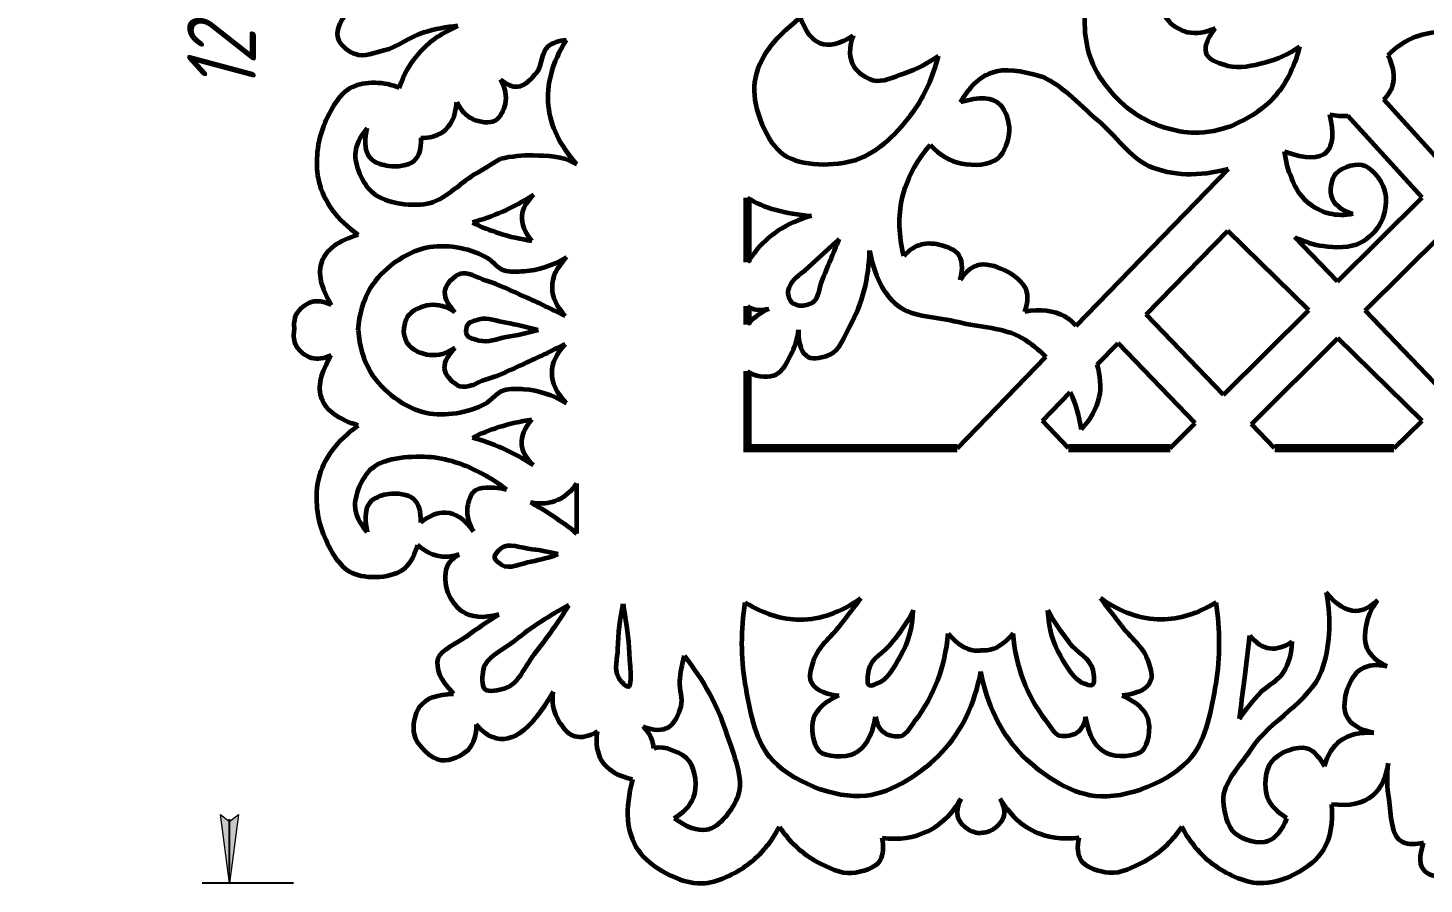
# Model space of a CAD drawing. Header units: millimetres. Extents: x -446 to 69, y -171 to 180.
# Drawn here: x -121.1 to -19.6, y -72 to -9.8 of the extents above; entities that cross this region are included whole.
import ezdxf

# ---------------------------------------------------------------- set-up
doc = ezdxf.new("R2010")
doc.units = ezdxf.units.MM
doc.linetypes.add('K5LT32776', pattern=[0])
doc.linetypes.add('K5LT_THIN', pattern=[0])
doc.styles.add('KDIMTEXTSTYLE', font='GOST_AU.SHX', dxfattribs={"width": 0.96, "oblique": 15, "height": 5})
doc.dimstyles.new('KDIMSTYLE (1.00)', dxfattribs={"dimtxt": 5, "dimasz": 1, "dimexe": 2, "dimexo": 0, "dimgap": 1, "dimtad": 1, "dimtxsty": 'KDIMTEXTSTYLE', "dimsah": 1, "dimcen": 0, "dimdle": 1, "dimadec": 0, "dimazin": 0, "dimtfac": 0.667, "dimtmove": 0, "dimatfit": 3, "dimfxl": 1, "dimtvp": 1, "dimtolj": 1, "dimtzin": 0, "dimarcsym": 0})

# ---------------------------------------------------------------- blocks, each defined once
blk = doc.blocks.new('KDIMARROW_01')
blk.add_hatch(color=0).paths.add_polyline_path([(0, 0), (-5, 0.66), (-4.5, 0), (-5, -0.66)])
at = {"color": 0, "linetype": 'K5LT_THIN', "lineweight": 18}
for p, q in [((-4.5, 0), (-5, 0.66)), ((-5, 0.66), (0, 0)), ((0, 0), (-5, -0.66)), ((-5, -0.66), (-4.5, 0)), ((0, 0), (-1, 0))]:
    blk.add_line(p, q, dxfattribs=at)

msp = doc.modelspace()

# ---------------------------------------------------------------- linework, layer by layer
at = {"color": 30, "linetype": 'K5LT32776', "lineweight": 60, "true_color": 0xff8000}
for p, q in [((-18.318, -19.633), (-22.547, -14.964)), ((-19.769, -22.081), (-25.174, -16.159)), ((-44.921, -31.418), (-33.838, -20)), ((-25.921, -28.204), (-19.769, -22.081)), ((-39.835, -30.598), (-33.89, -24.511)), ((-27.998, -30.271), (-33.89, -24.511)), ((-25.921, -28.204), (-29.018, -24.972)), ((-23.896, -30.317), (-18.318, -24.748)), ((-34.204, -36.447), (-27.998, -30.271)), ((-18.318, -36.137), (-23.896, -30.317)), ((-34.204, -36.447), (-39.835, -30.598)), ((-32.161, -38.569), (-25.903, -32.321)), ((-19.77, -38.317), (-25.903, -32.321)), ((-43.385, -34.233), (-41.869, -32.681)), ((-36.271, -38.504), (-41.869, -32.681)), ((-53.548, -40.306), (-47.119, -33.683)), ((-47.373, -38.316), (-45.353, -36.248)), ((-45.486, -40.306), (-47.373, -38.316)), ((-38.082, -40.306), (-36.271, -38.504)), ((-30.489, -40.306), (-32.161, -38.569)), ((-21.806, -40.306), (-19.77, -38.317)), ((-81.238, -46.508), (-81.238, -42.887))]:
    msp.add_line(p, q, dxfattribs=at)
at = {"color": 30, "linetype": 'K5LT32776', "true_color": 0xff8000, "const_width": 0.6}
for points in [[(-68.811, -26.795), (-68.811, -22.107)], [(-68.811, -31.33), (-68.811, -29.969)], [(-53.548, -40.306), (-68.811, -40.306), (-68.811, -34.707)], [(-38.082, -40.306), (-45.486, -40.306)], [(-21.806, -40.306), (-30.489, -40.306)]]:
    msp.add_lwpolyline(points, dxfattribs=at)
at = {"color": 30, "linetype": 'K5LT32776', "lineweight": 60, "true_color": 0xff8000}
for points, knots in [([(-28.687, -11.15), (-29.067, -12.684), (-29.713, -13.94), (-30.625, -14.92), (-31.894, -16.282), (-34.131, -17.336), (-35.976, -17.397), (-37.407, -17.445), (-39.135, -16.919), (-40.38, -16.158), (-41.82, -15.278), (-43.196, -13.682), (-43.803, -12.119), (-44.36, -10.687), (-44.401, -9.023), (-44.126, -7.276)], [0, 0, 0, 0, 1, 1, 1, 2, 2, 2, 3, 3, 3, 4, 4, 4, 5, 5, 5, 5]), ([(-34.81, -9.786), (-35.525, -10.134), (-36.193, -10.234), (-36.815, -10.086), (-37.291, -9.972), (-37.843, -9.669), (-38.161, -9.308), (-38.593, -8.818), (-38.781, -8.141), (-38.736, -7.276)], [0, 0, 0, 0, 1, 1, 1, 2, 2, 2, 3, 3, 3, 3]), ([(-89.871, -9.621), (-90.727, -9.698), (-91.557, -9.859), (-92.36, -10.104), (-93.364, -10.409), (-94.234, -11.157), (-95.248, -11.413), (-95.918, -11.582), (-96.722, -11.901), (-97.326, -11.683), (-97.768, -11.523), (-98.334, -11.097), (-98.51, -10.706), (-98.775, -10.119), (-98.547, -9.385), (-97.825, -8.504)], [0, 0, 0, 0, 1, 1, 1, 2, 2, 2, 3, 3, 3, 4, 4, 4, 5, 5, 5, 5]), ([(-64.956, -9.036), (-67.097, -10.606), (-68.222, -12.27), (-68.332, -14.027), (-68.43, -15.604), (-67.44, -18.104), (-66.177, -18.983), (-64.94, -19.843), (-62.455, -19.844), (-60.899, -19.342), (-59.31, -18.829), (-57.798, -17.283), (-56.77, -15.859), (-55.923, -14.685), (-55.312, -13.333), (-54.938, -11.801)], [0, 0, 0, 0, 1, 1, 1, 2, 2, 2, 3, 3, 3, 4, 4, 4, 5, 5, 5, 5]), ([(-64.956, -9.036), (-64.619, -10.022), (-64.146, -10.63), (-63.538, -10.862), (-62.893, -11.107), (-62.095, -10.928), (-61.144, -10.323)], [0, 0, 0, 0, 1, 1, 1, 2, 2, 2, 2]), ([(-94.15, -14.142), (-93.792, -13.103), (-93.273, -12.215), (-92.594, -11.476), (-91.869, -10.687), (-90.961, -10.069), (-89.871, -9.621)], [0, 0, 0, 0, 1, 1, 1, 2, 2, 2, 2]), ([(-28.687, -11.15), (-29.49, -11.686), (-30.334, -12.07), (-31.219, -12.3), (-32.069, -12.521), (-33.055, -12.761), (-33.882, -12.539), (-34.416, -12.396), (-35.211, -12.13), (-35.408, -11.731), (-35.641, -11.262), (-35.441, -10.614), (-34.81, -9.786)], [0, 0, 0, 0, 1, 1, 1, 2, 2, 2, 3, 3, 3, 4, 4, 4, 4]), ([(-22.24, -11.756), (-21.633, -11.122), (-20.954, -10.665), (-20.204, -10.385), (-19.619, -10.166), (-18.99, -10.056), (-18.318, -10.052)], [0, 0, 0, 0, 1, 1, 1, 2, 2, 2, 2]), ([(-86.769, -13.512), (-86.329, -13.879), (-85.914, -14.052), (-85.522, -14.032), (-85.019, -14.005), (-84.488, -13.423), (-84.13, -12.993), (-83.7, -12.476), (-83.805, -11.47), (-83.299, -11.081), (-82.963, -10.822), (-82.526, -10.673), (-81.987, -10.633)], [0, 0, 0, 0, 1, 1, 1, 2, 2, 2, 3, 3, 3, 4, 4, 4, 4]), ([(-81.238, -19.665), (-82.452, -18.299), (-83.134, -16.885), (-83.284, -15.421), (-83.442, -13.88), (-83.009, -12.284), (-81.987, -10.633)], [0, 0, 0, 0, 1, 1, 1, 2, 2, 2, 2]), ([(-61.144, -10.323), (-61.46, -11.249), (-61.44, -11.997), (-61.084, -12.567), (-60.817, -12.998), (-60.205, -13.412), (-59.708, -13.555), (-59.007, -13.756), (-58.12, -13.305), (-57.374, -13.046), (-56.52, -12.749), (-55.708, -12.334), (-54.938, -11.801)], [0, 0, 0, 0, 1, 1, 1, 2, 2, 2, 3, 3, 3, 4, 4, 4, 4]), ([(-22.547, -14.964), (-22.254, -14.663), (-22.011, -14.32), (-21.908, -13.98), (-21.711, -13.33), (-21.822, -12.589), (-22.24, -11.756)], [0, 0, 0, 0, 1, 1, 1, 2, 2, 2, 2]), ([(-53.318, -15.171), (-52.715, -14.081), (-51.973, -13.363), (-51.092, -13.017), (-50.141, -12.643), (-48.783, -12.906), (-47.753, -13.196), (-46.07, -13.67), (-44.782, -15.313), (-43.372, -16.464), (-42.073, -17.524), (-41.055, -19.182), (-39.602, -19.803), (-37.938, -20.514), (-36.017, -20.58), (-33.838, -20)], [0, 0, 0, 0, 1, 1, 1, 2, 2, 2, 3, 3, 3, 4, 4, 4, 5, 5, 5, 5]), ([(-94.15, -14.142), (-95.117, -13.639), (-96.707, -13.66), (-97.568, -14.064), (-98.542, -14.521), (-99.317, -15.987), (-99.723, -17.116), (-100.137, -18.267), (-100.274, -19.757), (-99.992, -20.916), (-99.634, -22.387), (-98.676, -23.683), (-97.119, -24.806)], [0, 0, 0, 0, 1, 1, 1, 2, 2, 2, 3, 3, 3, 4, 4, 4, 4]), ([(-89.948, -15.154), (-89.656, -15.75), (-89.275, -16.158), (-88.805, -16.38), (-88.339, -16.599), (-87.552, -16.725), (-87.143, -16.483), (-86.797, -16.279), (-86.511, -15.706), (-86.416, -15.278), (-86.293, -14.731), (-86.411, -14.143), (-86.769, -13.512)], [0, 0, 0, 0, 1, 1, 1, 2, 2, 2, 3, 3, 3, 4, 4, 4, 4]), ([(-92.567, -17.751), (-91.922, -17.755), (-91.396, -17.616), (-90.987, -17.335), (-90.383, -16.92), (-90.036, -16.193), (-89.948, -15.154)], [0, 0, 0, 0, 1, 1, 1, 2, 2, 2, 2]), ([(-55.539, -18.272), (-54.831, -19.012), (-54.067, -19.462), (-53.247, -19.623), (-52.418, -19.786), (-51.174, -19.745), (-50.589, -19.229), (-50.117, -18.81), (-49.766, -17.895), (-49.764, -17.218), (-49.761, -16.613), (-50.023, -15.772), (-50.41, -15.387), (-50.992, -14.808), (-51.961, -14.736), (-53.318, -15.171)], [0, 0, 0, 0, 1, 1, 1, 2, 2, 2, 3, 3, 3, 4, 4, 4, 5, 5, 5, 5]), ([(-29.762, -18.738), (-28.234, -19.292), (-27.209, -19.299), (-26.687, -18.759), (-26.227, -18.283), (-26.158, -17.383), (-26.479, -16.058)], [0, 0, 0, 0, 1, 1, 1, 2, 2, 2, 2]), ([(-96.461, -17.056), (-96.908, -17.55), (-97.187, -18.059), (-97.299, -18.582), (-97.501, -19.523), (-96.906, -20.872), (-96.282, -21.544), (-95.424, -22.468), (-93.398, -22.762), (-92.093, -22.532), (-90.868, -22.316), (-89.812, -21.103), (-88.661, -20.406), (-88.026, -20.022), (-87.395, -19.642), (-86.749, -19.263)], [0, 0, 0, 0, 1, 1, 1, 2, 2, 2, 3, 3, 3, 4, 4, 4, 5, 5, 5, 5]), ([(-92.567, -17.751), (-92.538, -18.538), (-92.709, -19.104), (-93.08, -19.45), (-93.469, -19.812), (-94.313, -19.889), (-94.905, -19.809), (-95.312, -19.754), (-95.821, -19.606), (-96.102, -19.36), (-96.615, -18.912), (-96.734, -18.144), (-96.461, -17.056)], [0, 0, 0, 0, 1, 1, 1, 2, 2, 2, 3, 3, 3, 4, 4, 4, 4]), ([(-57.449, -26.351), (-57.823, -24.868), (-57.86, -23.464), (-57.559, -22.137), (-57.247, -20.765), (-56.574, -19.477), (-55.539, -18.272)], [0, 0, 0, 0, 1, 1, 1, 2, 2, 2, 2]), ([(-86.749, -19.263), (-85.962, -19.082), (-85.18, -19.001), (-84.402, -19.021), (-83.338, -19.047), (-82.366, -19.005), (-81.238, -19.665)], [0, 0, 0, 0, 1, 1, 1, 2, 2, 2, 2]), ([(-24.796, -23.289), (-25.389, -23.4), (-25.95, -23.393), (-26.479, -23.268), (-27.155, -23.108), (-27.867, -22.706), (-28.349, -22.208), (-28.74, -21.805), (-29.014, -21.24), (-29.243, -20.712), (-29.511, -20.094), (-29.684, -19.436), (-29.762, -18.738)], [0, 0, 0, 0, 1, 1, 1, 2, 2, 2, 3, 3, 3, 4, 4, 4, 4]), ([(-29.018, -24.972), (-28.344, -25.311), (-27.657, -25.525), (-26.957, -25.616), (-26.071, -25.731), (-24.996, -25.765), (-24.235, -25.367), (-23.65, -25.061), (-23.039, -24.479), (-22.739, -23.891), (-22.396, -23.22), (-22.258, -22.192), (-22.489, -21.502), (-22.723, -20.805), (-23.493, -19.857), (-24.152, -19.736), (-24.74, -19.627), (-25.838, -19.996), (-26.167, -20.525), (-26.4, -20.898), (-26.492, -21.618), (-26.354, -22.042), (-26.175, -22.596), (-25.656, -23.012), (-24.796, -23.289)], [0, 0, 0, 0, 1, 1, 1, 2, 2, 2, 3, 3, 3, 4, 4, 4, 5, 5, 5, 6, 6, 6, 7, 7, 7, 8, 8, 8, 8]), ([(-84.383, -21.909), (-85.111, -22.383), (-85.868, -22.794), (-86.654, -23.14), (-87.354, -23.449), (-88.077, -23.707), (-88.823, -23.913)], [0, 0, 0, 0, 1, 1, 1, 2, 2, 2, 2]), ([(-84.383, -21.909), (-84.894, -22.4), (-85.173, -22.907), (-85.219, -23.429), (-85.271, -24.01), (-85.035, -24.611), (-84.509, -25.229)], [0, 0, 0, 0, 1, 1, 1, 2, 2, 2, 2]), ([(-88.823, -23.913), (-88.185, -24.221), (-87.532, -24.481), (-86.864, -24.693), (-86.099, -24.935), (-85.314, -25.114), (-84.509, -25.229)], [0, 0, 0, 0, 1, 1, 1, 2, 2, 2, 2]), ([(-64.173, -23.422), (-65.996, -23.95), (-67.384, -24.86), (-68.338, -26.151), (-68.485, -26.35), (-68.651, -26.567), (-68.811, -26.795)], [0, 0, 0, 0, 1, 1, 1, 2, 2, 2, 2]), ([(-97.119, -24.806), (-98.562, -25.236), (-99.444, -25.88), (-99.767, -26.736), (-100.087, -27.585), (-99.857, -28.642), (-99.079, -29.908)], [0, 0, 0, 0, 1, 1, 1, 2, 2, 2, 2]), ([(-62.144, -25.123), (-62.574, -26.145), (-62.996, -27.17), (-63.411, -28.199), (-63.607, -28.683), (-63.609, -29.37), (-63.993, -29.653), (-64.218, -29.82), (-64.573, -29.949), (-64.866, -29.944), (-65.1, -29.94), (-65.404, -29.879), (-65.572, -29.736), (-65.766, -29.571), (-65.9, -29.21), (-65.884, -28.947), (-65.873, -28.753), (-65.752, -28.545), (-65.655, -28.365), (-65.402, -27.895), (-64.868, -27.614), (-64.471, -27.243), (-63.704, -26.526), (-62.929, -25.82), (-62.144, -25.123)], [0, 0, 0, 0, 1, 1, 1, 2, 2, 2, 3, 3, 3, 4, 4, 4, 5, 5, 5, 6, 6, 6, 7, 7, 7, 8, 8, 8, 8]), ([(-97.118, -31.732), (-97.038, -30.556), (-96.739, -29.533), (-96.22, -28.666), (-95.406, -27.304), (-93.67, -26.04), (-92.156, -25.724), (-90.846, -25.45), (-89.105, -25.713), (-87.867, -26.397), (-87.399, -26.655), (-87.042, -27.201), (-86.546, -27.369), (-86.1, -27.52), (-85.557, -27.475), (-85.074, -27.444), (-84.007, -27.376), (-82.976, -27.035), (-81.983, -26.422)], [0, 0, 0, 0, 1, 1, 1, 2, 2, 2, 3, 3, 3, 4, 4, 4, 5, 5, 5, 6, 6, 6, 6]), ([(-65.107, -31.717), (-65.127, -32.795), (-64.888, -33.453), (-64.388, -33.692), (-64.011, -33.872), (-63.249, -33.717), (-62.808, -33.512), (-62.116, -33.189), (-61.769, -32.186), (-61.372, -31.466), (-60.466, -29.82), (-59.987, -27.977), (-59.936, -25.936)], [0, 0, 0, 0, 1, 1, 1, 2, 2, 2, 3, 3, 3, 4, 4, 4, 4]), ([(-59.936, -25.936), (-59.637, -27.739), (-58.958, -29.074), (-57.898, -29.942), (-56.823, -30.822), (-54.969, -30.755), (-53.499, -31.139), (-51.948, -31.544), (-50.168, -31.509), (-48.831, -32.306), (-48.224, -32.668), (-47.637, -33.15), (-47.119, -33.683)], [0, 0, 0, 0, 1, 1, 1, 2, 2, 2, 3, 3, 3, 4, 4, 4, 4]), ([(-53.35, -28.087), (-53.108, -27.222), (-53.178, -26.574), (-53.559, -26.142), (-53.807, -25.861), (-54.297, -25.684), (-54.696, -25.573), (-55.167, -25.444), (-55.735, -25.386), (-56.192, -25.514), (-56.653, -25.642), (-57.072, -25.922), (-57.449, -26.351)], [0, 0, 0, 0, 1, 1, 1, 2, 2, 2, 3, 3, 3, 4, 4, 4, 4]), ([(-81.983, -26.422), (-82.689, -27.16), (-83.038, -27.899), (-83.03, -28.641), (-83.022, -29.329), (-82.706, -30.019), (-82.082, -30.711)], [0, 0, 0, 0, 1, 1, 1, 2, 2, 2, 2]), ([(-48.652, -30.391), (-48.442, -29.816), (-48.402, -29.307), (-48.532, -28.865), (-48.719, -28.229), (-49.513, -27.67), (-50.148, -27.369), (-50.734, -27.091), (-51.573, -26.838), (-52.153, -27.04), (-52.606, -27.198), (-53.005, -27.547), (-53.35, -28.087)], [0, 0, 0, 0, 1, 1, 1, 2, 2, 2, 3, 3, 3, 4, 4, 4, 4]), ([(-82.082, -30.711), (-83.059, -30.21), (-84.048, -29.736), (-85.05, -29.289), (-85.978, -28.875), (-86.9, -28.423), (-87.867, -28.118), (-88.471, -27.927), (-89.191, -27.466), (-89.712, -27.644), (-90.142, -27.79), (-90.709, -28.343), (-90.81, -28.766), (-90.926, -29.257), (-90.685, -29.814), (-90.086, -30.436)], [0, 0, 0, 0, 1, 1, 1, 2, 2, 2, 3, 3, 3, 4, 4, 4, 5, 5, 5, 5]), ([(-99.079, -29.908), (-99.61, -29.649), (-100.088, -29.579), (-100.515, -29.699), (-100.934, -29.816), (-101.423, -30.202), (-101.622, -30.596), (-101.782, -30.913), (-101.832, -31.292), (-101.772, -31.732)], [0, 0, 0, 0, 1, 1, 1, 2, 2, 2, 3, 3, 3, 3]), ([(-90.086, -30.436), (-90.718, -30.025), (-91.325, -29.85), (-91.907, -29.913), (-92.479, -29.974), (-93.26, -30.292), (-93.552, -30.786), (-93.706, -31.045), (-93.789, -31.361), (-93.802, -31.732)], [0, 0, 0, 0, 1, 1, 1, 2, 2, 2, 3, 3, 3, 3]), ([(-68.811, -29.969), (-68.752, -30.022), (-68.69, -30.067), (-68.625, -30.101), (-68.273, -30.287), (-67.818, -30.311), (-67.261, -30.173)], [0, 0, 0, 0, 1, 1, 1, 2, 2, 2, 2]), ([(-44.921, -31.418), (-45.175, -31.144), (-45.453, -30.91), (-45.749, -30.75), (-46.547, -30.319), (-47.514, -30.199), (-48.652, -30.391)], [0, 0, 0, 0, 1, 1, 1, 2, 2, 2, 2]), ([(-84.027, -31.732), (-84.802, -31.518), (-85.583, -31.344), (-86.371, -31.209), (-87.015, -31.1), (-87.71, -30.795), (-88.316, -30.96), (-88.626, -31.045), (-89.102, -31.123), (-89.214, -31.409), (-89.25, -31.502), (-89.267, -31.61), (-89.264, -31.732)], [0, 0, 0, 0, 1, 1, 1, 2, 2, 2, 3, 3, 3, 4, 4, 4, 4]), ([(-99.079, -33.557), (-99.61, -33.815), (-100.088, -33.885), (-100.515, -33.766), (-100.934, -33.649), (-101.423, -33.263), (-101.622, -32.868), (-101.782, -32.551), (-101.832, -32.173), (-101.772, -31.732)], [0, 0, 0, 0, 1, 1, 1, 2, 2, 2, 3, 3, 3, 3]), ([(-97.118, -31.732), (-97.038, -32.909), (-96.739, -33.931), (-96.22, -34.799), (-95.406, -36.161), (-93.67, -37.425), (-92.156, -37.741), (-90.846, -38.014), (-89.105, -37.752), (-87.867, -37.068), (-87.399, -36.809), (-87.042, -36.263), (-86.546, -36.095), (-86.1, -35.944), (-85.557, -35.99), (-85.074, -36.02), (-84.007, -36.089), (-82.976, -36.429), (-81.983, -37.043)], [0, 0, 0, 0, 1, 1, 1, 2, 2, 2, 3, 3, 3, 4, 4, 4, 5, 5, 5, 6, 6, 6, 6]), ([(-90.086, -33.028), (-90.718, -33.44), (-91.325, -33.614), (-91.907, -33.552), (-92.479, -33.49), (-93.26, -33.173), (-93.552, -32.679), (-93.706, -32.42), (-93.789, -32.104), (-93.802, -31.732)], [0, 0, 0, 0, 1, 1, 1, 2, 2, 2, 3, 3, 3, 3]), ([(-84.027, -31.732), (-84.802, -31.947), (-85.583, -32.121), (-86.371, -32.255), (-87.015, -32.365), (-87.71, -32.67), (-88.316, -32.505), (-88.626, -32.42), (-89.102, -32.342), (-89.214, -32.056), (-89.25, -31.962), (-89.267, -31.855), (-89.264, -31.732)], [0, 0, 0, 0, 1, 1, 1, 2, 2, 2, 3, 3, 3, 4, 4, 4, 4]), ([(-68.811, -34.707), (-68.725, -34.774), (-68.639, -34.832), (-68.554, -34.877), (-68.067, -35.132), (-67.209, -35.188), (-66.722, -34.948), (-66.267, -34.724), (-65.944, -34.082), (-65.681, -33.584), (-65.381, -33.017), (-65.19, -32.395), (-65.107, -31.717)], [0, 0, 0, 0, 1, 1, 1, 2, 2, 2, 3, 3, 3, 4, 4, 4, 4]), ([(-82.082, -32.754), (-83.059, -33.255), (-84.048, -33.729), (-85.05, -34.175), (-85.978, -34.589), (-86.9, -35.041), (-87.867, -35.347), (-88.471, -35.538), (-89.191, -35.999), (-89.712, -35.821), (-90.142, -35.675), (-90.709, -35.122), (-90.81, -34.699), (-90.926, -34.208), (-90.685, -33.651), (-90.086, -33.028)], [0, 0, 0, 0, 1, 1, 1, 2, 2, 2, 3, 3, 3, 4, 4, 4, 5, 5, 5, 5]), ([(-81.983, -37.043), (-82.689, -36.305), (-83.038, -35.565), (-83.03, -34.824), (-83.022, -34.135), (-82.706, -33.446), (-82.082, -32.754)], [0, 0, 0, 0, 1, 1, 1, 2, 2, 2, 2]), ([(-97.119, -38.659), (-98.562, -38.228), (-99.444, -37.585), (-99.767, -36.728), (-100.087, -35.88), (-99.857, -34.823), (-99.079, -33.557)], [0, 0, 0, 0, 1, 1, 1, 2, 2, 2, 2]), ([(-44.553, -38.949), (-43.864, -38.214), (-43.425, -37.436), (-43.236, -36.615), (-43.069, -35.888), (-43.159, -35.031), (-43.385, -34.233)], [0, 0, 0, 0, 1, 1, 1, 2, 2, 2, 2]), ([(-88.823, -39.551), (-88.185, -39.243), (-87.532, -38.983), (-86.864, -38.772), (-86.099, -38.53), (-85.314, -38.351), (-84.509, -38.235)], [0, 0, 0, 0, 1, 1, 1, 2, 2, 2, 2]), ([(-84.383, -41.556), (-84.894, -41.064), (-85.173, -40.558), (-85.219, -40.036), (-85.271, -39.454), (-85.035, -38.854), (-84.509, -38.235)], [0, 0, 0, 0, 1, 1, 1, 2, 2, 2, 2]), ([(-92.817, -47.353), (-93.007, -48.066), (-93.304, -48.619), (-93.708, -49.012), (-94.541, -49.821), (-96.557, -49.875), (-97.568, -49.401), (-98.542, -48.944), (-99.317, -47.477), (-99.723, -46.349), (-100.137, -45.198), (-100.274, -43.707), (-99.992, -42.549), (-99.634, -41.078), (-98.676, -39.781), (-97.119, -38.659)], [0, 0, 0, 0, 1, 1, 1, 2, 2, 2, 3, 3, 3, 4, 4, 4, 5, 5, 5, 5]), ([(-84.383, -41.556), (-85.111, -41.081), (-85.868, -40.671), (-86.654, -40.324), (-87.354, -40.016), (-88.077, -39.758), (-88.823, -39.551)], [0, 0, 0, 0, 1, 1, 1, 2, 2, 2, 2]), ([(-96.461, -46.409), (-96.908, -45.914), (-97.187, -45.406), (-97.299, -44.883), (-97.501, -43.942), (-96.906, -42.593), (-96.282, -41.92), (-95.424, -40.996), (-93.476, -40.88), (-92.093, -40.933), (-90.754, -40.984), (-89.33, -41.518), (-88.113, -42.16), (-87.498, -42.484), (-86.911, -42.867), (-86.352, -43.31)], [0, 0, 0, 0, 1, 1, 1, 2, 2, 2, 3, 3, 3, 4, 4, 4, 5, 5, 5, 5]), ([(-92.567, -45.714), (-92.538, -44.927), (-92.709, -44.36), (-93.08, -44.015), (-93.469, -43.653), (-94.313, -43.575), (-94.905, -43.656), (-95.312, -43.711), (-95.821, -43.859), (-96.102, -44.105), (-96.615, -44.553), (-96.734, -45.321), (-96.461, -46.409)], [0, 0, 0, 0, 1, 1, 1, 2, 2, 2, 3, 3, 3, 4, 4, 4, 4]), ([(-88.743, -46.378), (-89.138, -45.669), (-89.264, -45.029), (-89.127, -44.399), (-89.059, -44.084), (-88.925, -43.694), (-88.723, -43.476), (-88.325, -43.044), (-87.38, -43.159), (-86.747, -43.23), (-86.613, -43.245), (-86.482, -43.273), (-86.352, -43.31)], [0, 0, 0, 0, 1, 1, 1, 2, 2, 2, 3, 3, 3, 4, 4, 4, 4]), ([(-84.596, -44.233), (-83.833, -44.381), (-83.159, -44.322), (-82.573, -44.056), (-82.061, -43.824), (-81.616, -43.435), (-81.238, -42.887)], [0, 0, 0, 0, 1, 1, 1, 2, 2, 2, 2]), ([(-84.596, -44.233), (-84.456, -44.321), (-84.317, -44.406), (-84.178, -44.486), (-83.149, -45.076), (-82.169, -45.749), (-81.238, -46.508)], [0, 0, 0, 0, 1, 1, 1, 2, 2, 2, 2]), ([(-92.567, -45.714), (-91.936, -45.197), (-91.335, -44.951), (-90.763, -44.978), (-90.042, -45.012), (-89.369, -45.478), (-88.743, -46.378)], [0, 0, 0, 0, 1, 1, 1, 2, 2, 2, 2]), ([(-89.782, -48.038), (-90.206, -48.185), (-90.619, -48.239), (-91.022, -48.201), (-91.646, -48.141), (-92.244, -47.858), (-92.817, -47.353)], [0, 0, 0, 0, 1, 1, 1, 2, 2, 2, 2]), ([(-82.579, -48.024), (-83.222, -48.244), (-83.874, -48.418), (-84.535, -48.544), (-85.247, -48.679), (-86.134, -49.149), (-86.7, -48.786), (-86.891, -48.663), (-87.196, -48.452), (-87.219, -48.266), (-87.245, -48.062), (-86.937, -47.768), (-86.752, -47.608), (-86.227, -47.155), (-85.222, -47.592), (-84.466, -47.678), (-83.832, -47.749), (-83.203, -47.865), (-82.579, -48.024)], [0, 0, 0, 0, 1, 1, 1, 2, 2, 2, 3, 3, 3, 4, 4, 4, 5, 5, 5, 6, 6, 6, 6]), ([(-86.899, -52.402), (-88.004, -52.709), (-88.89, -52.638), (-89.555, -52.187), (-90.052, -51.85), (-90.52, -51.15), (-90.677, -50.541), (-90.816, -49.999), (-90.843, -49.235), (-90.577, -48.771), (-90.407, -48.475), (-90.142, -48.231), (-89.782, -48.038)], [0, 0, 0, 0, 1, 1, 1, 2, 2, 2, 3, 3, 3, 4, 4, 4, 4]), ([(-81.805, -51.73), (-82.581, -52.97), (-83.419, -54.162), (-84.32, -55.304), (-84.985, -56.148), (-85.464, -57.465), (-86.418, -57.756), (-86.868, -57.893), (-87.673, -58.071), (-87.935, -57.818), (-88.176, -57.586), (-88.121, -56.844), (-88.039, -56.426), (-87.856, -55.488), (-86.543, -54.96), (-85.733, -54.307), (-84.517, -53.328), (-83.208, -52.469), (-81.805, -51.73)], [0, 0, 0, 0, 1, 1, 1, 2, 2, 2, 3, 3, 3, 4, 4, 4, 5, 5, 5, 6, 6, 6, 6]), ([(-77.864, -51.63), (-78.079, -52.714), (-78.204, -53.801), (-78.239, -54.893), (-78.261, -55.584), (-78.52, -56.398), (-78.197, -56.971), (-78.057, -57.22), (-77.756, -57.55), (-77.601, -57.649), (-77.114, -57.962), (-77.418, -55.753), (-77.449, -54.81), (-77.484, -53.746), (-77.721, -52.69), (-77.864, -51.63)], [0, 0, 0, 0, 1, 1, 1, 2, 2, 2, 3, 3, 3, 4, 4, 4, 5, 5, 5, 5]), ([(-51.866, -56.553), (-52.328, -58.949), (-53.265, -60.904), (-54.679, -62.417), (-56.06, -63.896), (-58.291, -65.376), (-60.185, -65.589), (-62.445, -65.844), (-65.762, -64.529), (-67.216, -62.747), (-68.292, -61.428), (-68.68, -59.242), (-68.982, -57.42), (-69.298, -55.507), (-69.298, -53.542), (-68.982, -51.526)], [0, 0, 0, 0, 1, 1, 1, 2, 2, 2, 3, 3, 3, 4, 4, 4, 5, 5, 5, 5]), ([(-68.982, -51.526), (-67.646, -52.351), (-66.316, -52.765), (-64.994, -52.767), (-63.514, -52.77), (-62.042, -52.256), (-60.579, -51.226)], [0, 0, 0, 0, 1, 1, 1, 2, 2, 2, 2]), ([(-60.579, -51.226), (-61.08, -51.877), (-61.579, -52.531), (-62.076, -53.186), (-62.739, -54.06), (-63.738, -54.794), (-64.051, -55.819), (-64.175, -56.225), (-64.347, -56.751), (-64.26, -57.105), (-64.099, -57.761), (-63.401, -58.16), (-62.166, -58.302)], [0, 0, 0, 0, 1, 1, 1, 2, 2, 2, 3, 3, 3, 4, 4, 4, 4]), ([(-51.866, -56.553), (-51.405, -58.949), (-50.467, -60.904), (-49.054, -62.417), (-47.673, -63.896), (-45.442, -65.376), (-43.548, -65.589), (-41.287, -65.844), (-37.97, -64.529), (-36.516, -62.747), (-35.441, -61.428), (-35.052, -59.242), (-34.751, -57.42), (-34.434, -55.507), (-34.434, -53.542), (-34.751, -51.526)], [0, 0, 0, 0, 1, 1, 1, 2, 2, 2, 3, 3, 3, 4, 4, 4, 5, 5, 5, 5]), ([(-34.751, -51.526), (-36.087, -52.351), (-37.416, -52.765), (-38.738, -52.767), (-40.219, -52.77), (-41.691, -52.256), (-43.154, -51.226)], [0, 0, 0, 0, 1, 1, 1, 2, 2, 2, 2]), ([(-43.154, -51.226), (-42.652, -51.877), (-42.153, -52.531), (-41.657, -53.186), (-40.994, -54.06), (-39.995, -54.794), (-39.682, -55.819), (-39.558, -56.225), (-39.385, -56.751), (-39.472, -57.105), (-39.634, -57.761), (-40.332, -58.16), (-41.567, -58.302)], [0, 0, 0, 0, 1, 1, 1, 2, 2, 2, 3, 3, 3, 4, 4, 4, 4]), ([(-26.731, -50.803), (-26.359, -52.912), (-26.479, -54.814), (-27.092, -56.509), (-27.915, -58.785), (-30.836, -60.089), (-32.227, -62.218), (-32.995, -63.394), (-34.294, -64.655), (-34.238, -65.952), (-34.204, -66.719), (-33.928, -67.823), (-33.376, -68.308), (-32.831, -68.787), (-31.62, -69.122), (-30.965, -68.869), (-30.395, -68.649), (-29.938, -68.095), (-29.594, -67.207)], [0, 0, 0, 0, 1, 1, 1, 2, 2, 2, 3, 3, 3, 4, 4, 4, 5, 5, 5, 6, 6, 6, 6]), ([(-23.009, -51.371), (-23.53, -51.882), (-24.053, -52.143), (-24.578, -52.152), (-25.291, -52.165), (-26.009, -51.715), (-26.731, -50.803)], [0, 0, 0, 0, 1, 1, 1, 2, 2, 2, 2]), ([(-22.311, -56.163), (-23.036, -55.833), (-23.518, -55.395), (-23.757, -54.849), (-23.992, -54.312), (-23.899, -53.529), (-23.757, -52.927), (-23.626, -52.376), (-23.378, -51.858), (-23.009, -51.371)], [0, 0, 0, 0, 1, 1, 1, 2, 2, 2, 3, 3, 3, 3]), ([(-90.19, -58.177), (-91.135, -57.174), (-91.504, -56.316), (-91.297, -55.604), (-91.108, -54.954), (-89.978, -54.522), (-89.292, -54.018), (-88.517, -53.448), (-87.719, -52.909), (-86.899, -52.402)], [0, 0, 0, 0, 1, 1, 1, 2, 2, 2, 3, 3, 3, 3]), ([(-56.761, -52.091), (-56.811, -53.348), (-57.121, -54.465), (-57.688, -55.442), (-58.124, -56.193), (-58.628, -57.184), (-59.454, -57.447), (-59.612, -57.498), (-59.839, -57.584), (-59.956, -57.554), (-60.209, -57.49), (-60.075, -56.793), (-60.02, -56.451), (-59.887, -55.626), (-58.82, -55.134), (-58.287, -54.425), (-57.729, -53.684), (-57.178, -52.948), (-56.761, -52.091)], [0, 0, 0, 0, 1, 1, 1, 2, 2, 2, 3, 3, 3, 4, 4, 4, 5, 5, 5, 6, 6, 6, 6]), ([(-46.972, -52.091), (-46.921, -53.348), (-46.612, -54.465), (-46.044, -55.442), (-45.608, -56.193), (-45.104, -57.184), (-44.279, -57.447), (-44.12, -57.498), (-43.894, -57.584), (-43.777, -57.554), (-43.524, -57.49), (-43.657, -56.793), (-43.712, -56.451), (-43.845, -55.626), (-44.913, -55.134), (-45.446, -54.425), (-46.004, -53.684), (-46.555, -52.948), (-46.972, -52.091)], [0, 0, 0, 0, 1, 1, 1, 2, 2, 2, 3, 3, 3, 4, 4, 4, 5, 5, 5, 6, 6, 6, 6]), ([(-59.499, -59.836), (-59.413, -60.359), (-59.217, -60.737), (-58.913, -60.968), (-58.598, -61.208), (-57.985, -61.325), (-57.617, -61.217), (-57.189, -61.093), (-56.905, -60.471), (-56.594, -60.07), (-55.235, -58.321), (-54.446, -56.226), (-54.226, -53.787)], [0, 0, 0, 0, 1, 1, 1, 2, 2, 2, 3, 3, 3, 4, 4, 4, 4]), ([(-54.226, -53.787), (-53.596, -54.536), (-52.957, -54.947), (-52.31, -55.02), (-52.163, -55.037), (-52.015, -55.036), (-51.866, -55.017)], [0, 0, 0, 0, 1, 1, 1, 2, 2, 2, 2]), ([(-49.507, -53.787), (-50.137, -54.536), (-50.775, -54.947), (-51.422, -55.02), (-51.57, -55.037), (-51.718, -55.036), (-51.866, -55.017)], [0, 0, 0, 0, 1, 1, 1, 2, 2, 2, 2]), ([(-44.234, -59.836), (-44.32, -60.359), (-44.515, -60.737), (-44.819, -60.968), (-45.134, -61.208), (-45.748, -61.325), (-46.116, -61.217), (-46.544, -61.093), (-46.827, -60.471), (-47.138, -60.07), (-48.497, -58.321), (-49.287, -56.226), (-49.507, -53.787)], [0, 0, 0, 0, 1, 1, 1, 2, 2, 2, 3, 3, 3, 4, 4, 4, 4]), ([(-33.042, -59.989), (-32.922, -59.055), (-32.805, -58.12), (-32.689, -57.184), (-32.555, -56.104), (-32.423, -55.024), (-32.294, -53.943)], [0, 0, 0, 0, 1, 1, 1, 2, 2, 2, 2]), ([(-33.042, -59.989), (-32.57, -59.287), (-32.043, -58.636), (-31.463, -58.036), (-30.963, -57.52), (-30.215, -57.185), (-29.842, -56.602), (-29.444, -55.981), (-29.236, -55.24), (-29.219, -54.379)], [0, 0, 0, 0, 1, 1, 1, 2, 2, 2, 3, 3, 3, 3]), ([(-32.294, -53.943), (-31.842, -54.483), (-31.357, -54.788), (-30.839, -54.857), (-30.331, -54.925), (-29.79, -54.766), (-29.219, -54.379)], [0, 0, 0, 0, 1, 1, 1, 2, 2, 2, 2]), ([(-76.41, -60.545), (-75.629, -60.843), (-75.006, -60.857), (-74.54, -60.586), (-74.106, -60.334), (-73.786, -59.629), (-73.646, -59.09), (-73.5, -58.525), (-73.768, -57.867), (-73.729, -57.262), (-73.69, -56.641), (-73.582, -56.025), (-73.404, -55.414)], [0, 0, 0, 0, 1, 1, 1, 2, 2, 2, 3, 3, 3, 4, 4, 4, 4]), ([(-74.139, -67.207), (-73.264, -67.861), (-72.481, -68.139), (-71.789, -68.041), (-70.854, -67.909), (-69.837, -66.529), (-69.485, -65.587), (-69.021, -64.346), (-69.825, -62.613), (-70.263, -61.219), (-70.914, -59.146), (-71.962, -57.211), (-73.404, -55.414)], [0, 0, 0, 0, 1, 1, 1, 2, 2, 2, 3, 3, 3, 4, 4, 4, 4]), ([(-23.281, -61.012), (-24.329, -60.793), (-24.993, -60.371), (-25.272, -59.748), (-25.496, -59.248), (-25.394, -58.434), (-25.203, -57.86), (-25.019, -57.307), (-24.651, -56.639), (-24.181, -56.354), (-23.696, -56.059), (-23.073, -55.995), (-22.311, -56.163)], [0, 0, 0, 0, 1, 1, 1, 2, 2, 2, 3, 3, 3, 4, 4, 4, 4]), ([(-88.542, -60.394), (-88.543, -61.174), (-88.733, -61.782), (-89.113, -62.216), (-89.531, -62.696), (-90.471, -63.083), (-91.058, -63.024), (-91.819, -62.948), (-92.846, -61.918), (-93.033, -61.139), (-93.174, -60.548), (-93.001, -59.591), (-92.644, -59.104), (-92.191, -58.488), (-91.373, -58.179), (-90.19, -58.177)], [0, 0, 0, 0, 1, 1, 1, 2, 2, 2, 3, 3, 3, 4, 4, 4, 5, 5, 5, 5]), ([(-82.955, -58.03), (-84.621, -60.967), (-86.175, -62.023), (-87.617, -61.199), (-87.931, -61.02), (-88.239, -60.751), (-88.542, -60.394)], [0, 0, 0, 0, 1, 1, 1, 2, 2, 2, 2]), ([(-79.735, -60.919), (-80.359, -61.284), (-80.906, -61.402), (-81.376, -61.272), (-81.903, -61.126), (-82.401, -60.439), (-82.664, -59.901), (-82.929, -59.359), (-83.026, -58.736), (-82.955, -58.03)], [0, 0, 0, 0, 1, 1, 1, 2, 2, 2, 3, 3, 3, 3]), ([(-62.166, -58.302), (-63.172, -58.726), (-63.79, -59.284), (-64.018, -59.975), (-64.237, -60.637), (-64.059, -61.898), (-63.603, -62.33), (-63.116, -62.79), (-61.716, -62.803), (-61.057, -62.503), (-60.26, -62.139), (-59.74, -61.25), (-59.499, -59.836)], [0, 0, 0, 0, 1, 1, 1, 2, 2, 2, 3, 3, 3, 4, 4, 4, 4]), ([(-41.567, -58.302), (-40.56, -58.726), (-39.943, -59.284), (-39.714, -59.975), (-39.496, -60.637), (-39.674, -61.898), (-40.13, -62.33), (-40.617, -62.79), (-42.017, -62.803), (-42.676, -62.503), (-43.473, -62.139), (-43.993, -61.25), (-44.234, -59.836)], [0, 0, 0, 0, 1, 1, 1, 2, 2, 2, 3, 3, 3, 4, 4, 4, 4]), ([(-75.628, -62.144), (-75.654, -61.862), (-75.72, -61.599), (-75.828, -61.355), (-75.96, -61.056), (-76.154, -60.786), (-76.41, -60.545)], [0, 0, 0, 0, 1, 1, 1, 2, 2, 2, 2]), ([(-77.172, -64.404), (-78.25, -64.172), (-78.993, -63.717), (-79.402, -63.038), (-79.738, -62.482), (-79.849, -61.775), (-79.735, -60.919)], [0, 0, 0, 0, 1, 1, 1, 2, 2, 2, 2]), ([(-74.139, -67.207), (-73.432, -66.787), (-72.965, -66.288), (-72.736, -65.71), (-72.442, -64.967), (-72.581, -63.685), (-73.035, -63.091), (-73.511, -62.469), (-74.902, -61.865), (-75.628, -62.144)], [0, 0, 0, 0, 1, 1, 1, 2, 2, 2, 3, 3, 3, 3]), ([(-29.594, -67.207), (-30.3, -66.787), (-30.768, -66.288), (-30.997, -65.71), (-31.291, -64.967), (-31.152, -63.685), (-30.698, -63.091), (-30.222, -62.469), (-28.831, -61.865), (-28.104, -62.144), (-27.633, -62.325), (-27.22, -62.755), (-26.865, -63.436)], [0, 0, 0, 0, 1, 1, 1, 2, 2, 2, 3, 3, 3, 4, 4, 4, 4]), ([(-26.865, -63.436), (-26.626, -62.596), (-26.234, -61.973), (-25.688, -61.566), (-25.077, -61.111), (-24.275, -60.926), (-23.281, -61.012)], [0, 0, 0, 0, 1, 1, 1, 2, 2, 2, 2]), ([(-22.234, -63.202), (-22.388, -64.281), (-22.766, -65.074), (-23.367, -65.583), (-24.062, -66.17), (-25.055, -66.378), (-26.346, -66.206)], [0, 0, 0, 0, 1, 1, 1, 2, 2, 2, 2]), ([(-19.657, -69), (-20.234, -69.152), (-20.762, -69.132), (-21.153, -68.979), (-22.016, -68.642), (-22.007, -66.917), (-22.173, -65.841), (-22.305, -64.98), (-22.325, -64.101), (-22.234, -63.202)], [0, 0, 0, 0, 1, 1, 1, 2, 2, 2, 3, 3, 3, 3]), ([(-77.172, -64.404), (-77.765, -66.558), (-77.633, -68.265), (-76.775, -69.525), (-75.931, -70.764), (-73.722, -72.001), (-72.137, -71.943), (-71.026, -71.903), (-69.697, -71.256), (-68.746, -70.547), (-67.832, -69.866), (-67.084, -68.96), (-66.502, -67.829)], [0, 0, 0, 0, 1, 1, 1, 2, 2, 2, 3, 3, 3, 4, 4, 4, 4]), ([(-59.022, -68.65), (-57.784, -68.791), (-56.692, -68.633), (-55.747, -68.176), (-54.773, -67.704), (-53.954, -66.914), (-53.291, -65.806)], [0, 0, 0, 0, 1, 1, 1, 2, 2, 2, 2]), ([(-53.291, -65.806), (-53.572, -66.324), (-53.646, -66.781), (-53.512, -67.176), (-53.398, -67.511), (-53.05, -67.861), (-52.722, -68.049), (-52.474, -68.191), (-52.189, -68.274), (-51.866, -68.298)], [0, 0, 0, 0, 1, 1, 1, 2, 2, 2, 3, 3, 3, 3]), ([(-50.441, -65.806), (-50.16, -66.324), (-50.087, -66.781), (-50.221, -67.176), (-50.335, -67.511), (-50.683, -67.861), (-51.01, -68.049), (-51.259, -68.191), (-51.544, -68.274), (-51.866, -68.298)], [0, 0, 0, 0, 1, 1, 1, 2, 2, 2, 3, 3, 3, 3]), ([(-44.711, -68.65), (-45.949, -68.791), (-47.04, -68.633), (-47.985, -68.176), (-48.96, -67.704), (-49.779, -66.914), (-50.441, -65.806)], [0, 0, 0, 0, 1, 1, 1, 2, 2, 2, 2]), ([(-26.346, -66.206), (-26.239, -67.542), (-26.442, -68.648), (-26.957, -69.525), (-27.756, -70.883), (-30.01, -72.001), (-31.595, -71.943), (-32.707, -71.903), (-34.036, -71.256), (-34.986, -70.547), (-35.9, -69.866), (-36.648, -68.96), (-37.231, -67.829)], [0, 0, 0, 0, 1, 1, 1, 2, 2, 2, 3, 3, 3, 4, 4, 4, 4]), ([(-66.502, -67.829), (-65.748, -68.949), (-64.834, -69.797), (-63.762, -70.373), (-62.995, -70.785), (-62.046, -71.267), (-61.219, -71.192), (-60.515, -71.128), (-59.472, -70.818), (-59.151, -70.244), (-58.926, -69.84), (-58.883, -69.309), (-59.022, -68.65)], [0, 0, 0, 0, 1, 1, 1, 2, 2, 2, 3, 3, 3, 4, 4, 4, 4]), ([(-37.231, -67.829), (-37.985, -68.949), (-38.898, -69.797), (-39.971, -70.373), (-40.737, -70.785), (-41.686, -71.267), (-42.513, -71.192), (-43.218, -71.128), (-44.261, -70.818), (-44.581, -70.244), (-44.807, -69.84), (-44.85, -69.309), (-44.711, -68.65)], [0, 0, 0, 0, 1, 1, 1, 2, 2, 2, 3, 3, 3, 4, 4, 4, 4]), ([(-18.318, -71.493), (-18.866, -71.473), (-19.271, -71.341), (-19.533, -71.099), (-19.963, -70.699), (-20.005, -70), (-19.657, -69)], [0, 0, 0, 0, 1, 1, 1, 2, 2, 2, 2])]:
    msp.add_open_spline(points, degree=3, knots=knots, dxfattribs=at)
for points in [[(-26.479, -16.058), (-26.016, -16.144), (-25.581, -16.178), (-25.174, -16.159)], [(-68.811, -22.107), (-67.626, -22.846), (-66.08, -23.285), (-64.173, -23.422)], [(-67.261, -30.173), (-67.904, -30.476), (-68.42, -30.862), (-68.811, -31.33)], [(-45.353, -36.248), (-44.976, -37.071), (-44.709, -37.971), (-44.553, -38.949)]]:
    msp.add_open_spline(points, degree=3, dxfattribs=at)

# ---------------------------------------------------------------- dimensions: what is measured, and where the dimension line sits
at = {"color": 7}
msp.add_linear_dim(base=(-106.477, 57.391), p1=(-101.832, -71.943), p2=(-101.832, 57.391), angle=90, location=(-106.477, -7.276), dimstyle='KDIMSTYLE (1.00)', override={"dimexo": 0, "dimpost": '\\H5.0;\\W0.965;\\Q15;<>', "dimblk1": 'KDIMARROW_01', "dimblk2": 'KDIMARROW_01', "dimse1": 0, "dimse2": 0, "dimclrt": 7, "dimtolj": 1}, dxfattribs=at).render()

doc.saveas('drawing.dxf')
